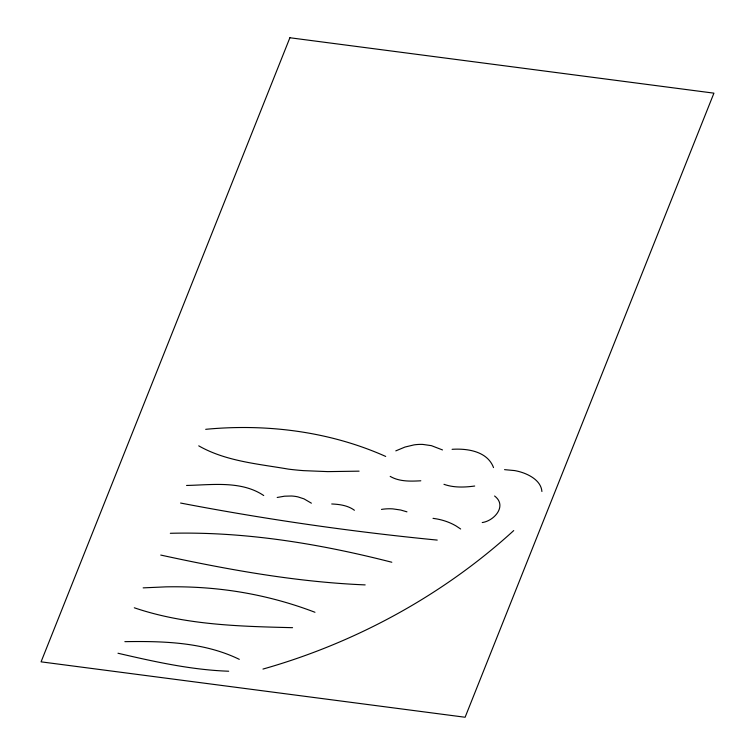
<?xml version="1.0" encoding="UTF-8"?>
<svg xmlns="http://www.w3.org/2000/svg" width="755" height="755" viewBox="0 0 755 755"><rect width="100%" height="100%" fill="white"/><g stroke="black" fill="none" stroke-linecap="round" stroke-linejoin="round"><path stroke-width="1.13" d="M513.721 530.576C442.751 595.365 355.35 642.93 262.966 669.072M395.799 450.877L405.029 447.036L414.042 444.884A39.439 30.257 -21.6 0 1 422.828 444.421L431.407 445.658L442.496 449.933M482.237 522.545C494.289 520.874 507.502 505.803 494.601 496.007M277.189 497.469L284.541 496.195L291.458 496.007A36.872 28.284 -21.6 0 1 297.942 496.894L303.991 498.866L311.39 503.179M474.697 486.031C464.514 487.4 453.802 487.824 443.968 484.314M205.69 429.321C266.43 423.517 329.775 431.426 385.701 456.435M186.551 485.456C212.07 484.918 241.345 480.463 263.731 495.535M420.818 480.793C410.56 481.341 399.367 481.766 390.184 476.377M143.148 587.871L165.855 586.861A378.029 290.014 -21.6 0 1 231.861 590.778C260.248 594.836 288.183 602.028 314.967 612.277M359.087 471.158L327.859 471.62L303.67 470.648A290.354 222.753 -21.6 0 1 288.467 469.138C258.182 463.872 225.896 461.352 198.735 445.846M452.094 449.319C467.383 448.3 487.371 451.245 493.534 467.59M124.868 641.656C163.429 641.042 203.944 642.118 239.297 659.341M170.328 533.294C245.111 531.407 319.563 543.751 391.817 562.239M292.562 627.679C239.477 626.386 185.06 625.055 134.305 607.784M504.548 469.648L514.731 470.591A58.305 44.734 -21.6 0 1 524.244 473.234C532.228 476.32 541.184 482.124 541.911 491.496M228.689 671.223C191.204 669.93 154.397 661.663 117.988 653.245M365.165 584.899C296.215 582.039 228.057 569.704 160.749 555.067M331.719 503.972C339.571 504.312 347.923 505.454 354.416 510.257M437.23 540.089C351.169 531.699 265.505 519.308 180.587 503.038M433.021 518.336L436.966 518.968A67.591 51.85 -21.6 0 1 456.162 526.018L460.644 529M406.964 511.843L400.707 510.021L392.77 508.87A44.469 34.117 -21.6 0 0 381.473 509.398M289.892 37.75L41.072 661.842L465.108 717.25L713.928 93.158L289.892 37.75"/></g></svg>
